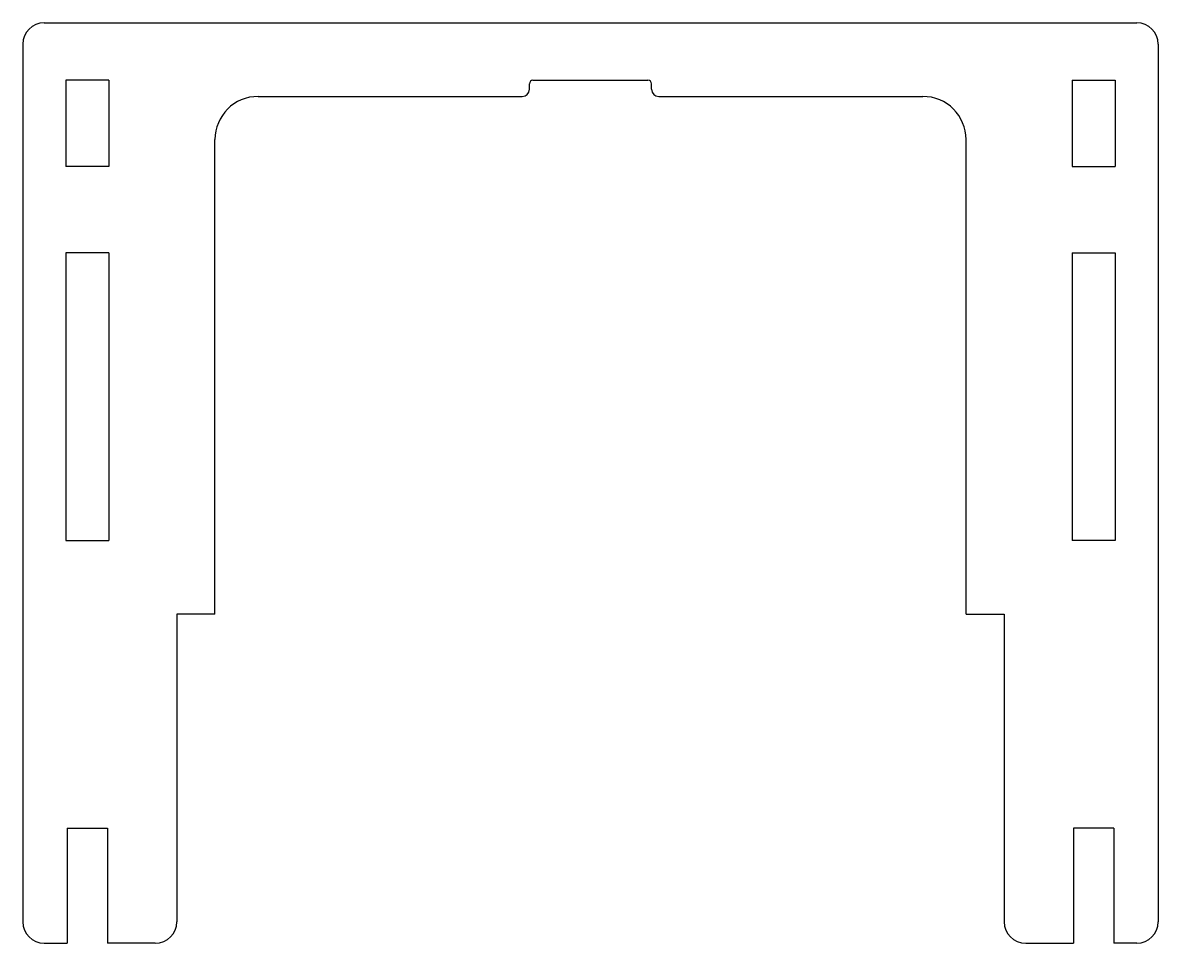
# Model space of a CAD drawing. Extents: x 0.16 to 3.27, y 5.89 to 8.41.
import ezdxf

# ---------------------------------------------------------------- set-up
doc = ezdxf.new("R2010")
doc.units = 0
doc.header["$LTSCALE"] = 0.5
doc.header["$MEASUREMENT"] = 0
doc.layers.add('VISIBLE', color=1, linetype='CONTINUOUS')

msp = doc.modelspace()

# ---------------------------------------------------------------- linework, layer by layer
at = {"layer": 'VISIBLE'}
for p, q in [((0.2146, 8.4084), (3.2067, 8.4084)), ((0.1555, 8.3493), (0.1555, 5.9478)), ((3.2657, 8.3493), (3.2657, 5.9478)), ((0.3917, 8.2509), (0.2736, 8.2509)), ((0.2736, 8.2509), (0.2736, 8.0147)), ((0.3917, 8.2509), (0.3917, 8.0147)), ((1.5531, 8.2509), (1.8681, 8.2509)), ((3.0295, 8.2509), (3.0295, 8.0147)), ((3.0295, 8.2509), (3.1476, 8.2509)), ((3.1476, 8.2509), (3.1476, 8.0147)), ((1.5433, 8.2263), (1.5433, 8.2411)), ((1.878, 8.2263), (1.878, 8.2411)), ((0.8002, 8.2066), (1.5236, 8.2066)), ((1.8976, 8.2066), (2.6211, 8.2066)), ((0.6821, 6.7893), (0.6821, 8.0885)), ((2.7392, 6.7893), (2.7392, 8.0885)), ((0.3917, 8.0147), (0.2736, 8.0147)), ((3.0295, 8.0147), (3.1476, 8.0147)), ((0.3917, 7.7785), (0.2736, 7.7785)), ((0.2736, 7.7785), (0.2736, 6.9911)), ((0.3917, 7.7785), (0.3917, 6.9911)), ((3.0295, 7.7785), (3.1476, 7.7785)), ((3.0295, 7.7785), (3.0295, 6.9911)), ((3.1476, 7.7785), (3.1476, 6.9911)), ((0.2736, 6.9911), (0.3917, 6.9911)), ((3.1476, 6.9911), (3.0295, 6.9911)), ((0.6821, 6.7893), (0.5778, 6.7893)), ((0.5778, 6.7893), (0.5778, 5.9478)), ((2.7392, 6.7893), (2.8435, 6.7893)), ((2.8435, 6.7893), (2.8435, 5.9478)), ((0.2776, 6.2037), (0.3878, 6.2037)), ((0.2776, 6.2037), (0.2776, 5.8887)), ((0.3878, 6.2037), (0.3878, 5.8887)), ((3.1437, 6.2037), (3.0335, 6.2037)), ((3.0335, 6.2037), (3.0335, 5.8887)), ((3.1437, 6.2037), (3.1437, 5.8887)), ((0.2146, 5.8887), (0.2776, 5.8887)), ((0.5187, 5.8887), (0.3878, 5.8887)), ((2.9026, 5.8887), (3.0335, 5.8887)), ((3.2067, 5.8887), (3.1437, 5.8887))]:
    msp.add_line(p, q, dxfattribs=at)
for centre, radius, start, end in [((0.2146, 8.3493), 0.0591, 90, 180), ((3.2067, 8.3493), 0.0591, 0, 90), ((1.5531, 8.2411), 0.00984, 90, 180), ((1.8681, 8.2411), 0.00984, 0, 90), ((1.5236, 8.2263), 0.0197, 270, 0), ((1.8976, 8.2263), 0.0197, 180, 270), ((0.8002, 8.0885), 0.1181, 90, 180), ((2.6211, 8.0885), 0.1181, 0, 90), ((0.2146, 5.9478), 0.0591, 180, 270), ((0.5187, 5.9478), 0.0591, 270, 0), ((2.9026, 5.9478), 0.0591, 180, 270), ((3.2067, 5.9478), 0.0591, 270, 0)]:
    msp.add_arc(centre, radius, start, end, dxfattribs=at)

doc.saveas('drawing.dxf')
